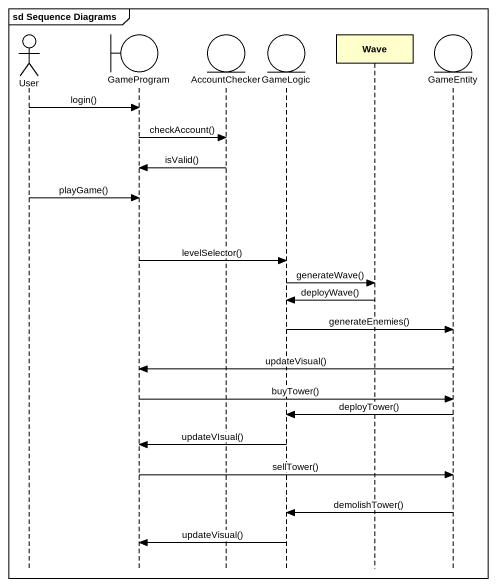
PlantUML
@startuml
mainframe sd Sequence Diagrams
hide footbox
actor User
boundary GameProgram
entity AccountChecker
entity GameLogic
participant Wave
entity GameEntity

User -> GameProgram : login()
GameProgram -> AccountChecker : checkAccount()
AccountChecker -> GameProgram : isValid()
User -> GameProgram : playGame()
GameProgram -> GameLogic : levelSelector()
GameLogic -> Wave : generateWave()
Wave -> GameLogic : deployWave()
GameLogic -> GameEntity : generateEnemies()
GameEntity -> GameProgram : updateVisual()
GameProgram -> GameEntity : buyTower()
GameEntity -> GameLogic : deployTower()
GameLogic -> GameProgram : updateVIsual()
GameProgram -> GameEntity : sellTower()
GameEntity -> GameLogic : demolishTower()
GameLogic -> GameProgram : updateVisual()
@enduml
